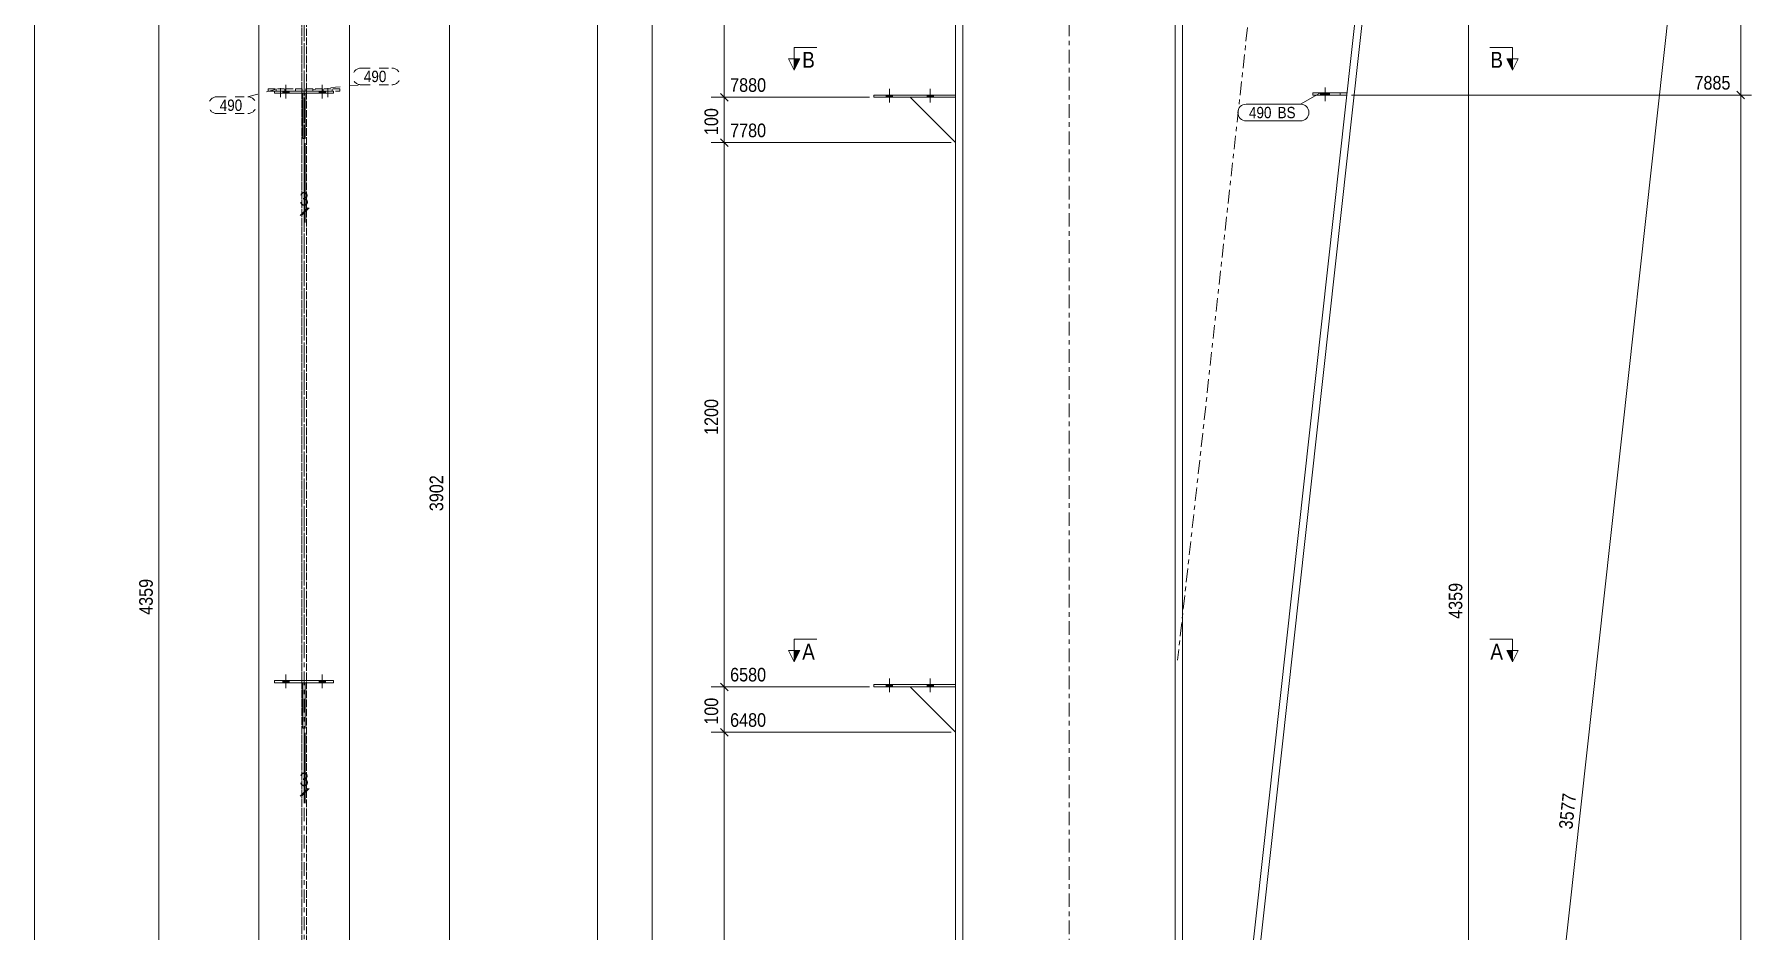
# Model space of a CAD drawing. Header units: millimetres. Extents: x 2 to 579, y 1 to 825.
# Drawn here: x 5 to 383.4, y 413 to 610.6 of the extents above; entities that cross this region are included whole.
import ezdxf

# ---------------------------------------------------------------- set-up
doc = ezdxf.new("R2010")
doc.units = ezdxf.units.MM
for name, pattern in [('XKITLINE00', [0]), ('XKITLINE01', [4, 1, -1, 1, -1]), ('XKITLINE02', [4, 2, -2]), ('XKITLINE03', [6, 3, -1, 1, -1])]:
    doc.linetypes.add(name, pattern=pattern)
for name, color, linetype, lineweight in [('Bolt', 3, 'Continuous', 0), ('Dimensions', 7, 'Continuous', 0), ('DrawingSheet', 5, 'Continuous', 0), ('Part', 2, 'Continuous', 0), ('PartMark', 7, 'Continuous', 0), ('Section', 6, 'Continuous', 0)]:
    doc.layers.add(name, color=color, linetype=linetype, lineweight=lineweight)
doc.styles.add('ARIAL', font='ARIAL.TTF')

# ---------------------------------------------------------------- blocks, each defined once
blk = doc.blocks.new('*A8')
at = {"layer": 'Bolt'}
for points in [[(192.72, 466.73), (192.72, 467.23), (194.12, 467.23), (194.12, 466.73)], [(192.72, 466.73), (192.72, 467.23), (194.12, 467.23), (194.12, 466.73)], [(201.72, 466.73), (201.72, 467.23), (203.12, 467.23), (203.12, 466.73)], [(201.72, 466.73), (201.72, 467.23), (203.12, 467.23), (203.12, 466.73)]]:
    blk.add_hatch(color=3, dxfattribs=at).paths.add_polyline_path(points, flags=17)
at = {"layer": 'Bolt', "color": 3, "linetype": 'XKITLINE00', "lineweight": 0}
for p, q in [((192.72, 466.73), (192.72, 467.23)), ((192.72, 466.73), (192.72, 467.23)), ((193.42, 465.57), (193.42, 468.57)), ((193.42, 465.57), (193.42, 468.57)), ((194.12, 466.73), (194.12, 467.23)), ((194.12, 466.73), (194.12, 467.23)), ((201.72, 466.73), (201.72, 467.23)), ((201.72, 466.73), (201.72, 467.23)), ((202.42, 465.57), (202.42, 468.57)), ((202.42, 465.57), (202.42, 468.57)), ((203.12, 466.73), (203.12, 467.23)), ((203.12, 466.73), (203.12, 467.23))]:
    blk.add_line(p, q, dxfattribs=at)
blk = doc.blocks.new('*A11')
at = {"layer": 'Bolt', "color": 3, "linetype": 'XKITLINE02', "lineweight": 0}
for p, q in [((289.42, 595.88), (289.42, 598.88)), ((288.44, 597.23), (288.44, 597.73)), ((290.41, 597.23), (290.41, 597.73))]:
    blk.add_line(p, q, dxfattribs=at)
blk = doc.blocks.new('*A12')
at = {"layer": 'Bolt'}
blk.add_hatch(color=3, dxfattribs=at).paths.add_polyline_path([(290.41, 597.73), (290.41, 597.23), (288.44, 597.23), (288.44, 597.73)], flags=17)
at = {"layer": 'Bolt', "color": 3, "linetype": 'XKITLINE00', "lineweight": 0}
for p, q in [((289.42, 595.88), (289.42, 598.88)), ((288.44, 597.23), (288.44, 597.73)), ((290.41, 597.23), (290.41, 597.73))]:
    blk.add_line(p, q, dxfattribs=at)
blk = doc.blocks.new('*A13')
at = {"layer": 'Bolt'}
for points in [[(192.72, 596.73), (192.72, 597.23), (194.12, 597.23), (194.12, 596.73)], [(192.72, 596.73), (192.72, 597.23), (194.12, 597.23), (194.12, 596.73)], [(201.72, 596.73), (201.72, 597.23), (203.12, 597.23), (203.12, 596.73)], [(201.72, 596.73), (201.72, 597.23), (203.12, 597.23), (203.12, 596.73)]]:
    blk.add_hatch(color=3, dxfattribs=at).paths.add_polyline_path(points, flags=17)
at = {"layer": 'Bolt', "color": 3, "linetype": 'XKITLINE00', "lineweight": 0}
for p, q in [((193.42, 595.57), (193.42, 598.57)), ((193.42, 595.57), (193.42, 598.57)), ((202.42, 595.57), (202.42, 598.57)), ((202.42, 595.57), (202.42, 598.57)), ((192.72, 596.73), (192.72, 597.23)), ((192.72, 596.73), (192.72, 597.23)), ((194.12, 596.73), (194.12, 597.23)), ((194.12, 596.73), (194.12, 597.23)), ((201.72, 596.73), (201.72, 597.23)), ((201.72, 596.73), (201.72, 597.23)), ((203.12, 596.73), (203.12, 597.23)), ((203.12, 596.73), (203.12, 597.23))]:
    blk.add_line(p, q, dxfattribs=at)
blk = doc.blocks.new('*A16')
at = {"layer": 'Part', "color": 2, "linetype": 'XKITLINE00', "lineweight": 0}
for p, q in [((208.02, 704.16), (208.02, 172.21)), ((209.62, 703.04), (209.62, 172.21)), ((256.42, 172.21), (256.42, 670.33)), ((258.02, 172.21), (258.02, 669.21))]:
    blk.add_line(p, q, dxfattribs=at)
at = {"layer": 'Part', "color": 7, "linetype": 'XKITLINE03', "lineweight": 0}
blk.add_line((233.02, 172.21), (233.02, 696.68), dxfattribs=at)
blk = doc.blocks.new('*A21')
at = {"layer": 'Part', "color": 2, "linetype": 'XKITLINE00', "lineweight": 0}
blk.add_line((198.02, 466.73), (208.02, 456.73), dxfattribs=at)
at = {"layer": 'Part', "color": 7, "linetype": 'XKITLINE01', "lineweight": 0}
for p, q in [((208.02, 466.73), (198.02, 466.73)), ((208.02, 456.73), (208.02, 466.73))]:
    blk.add_line(p, q, dxfattribs=at)
blk = doc.blocks.new('*A22')
at = {"layer": 'Part', "color": 2, "linetype": 'XKITLINE00', "lineweight": 0}
for p, q in [((190.02, 466.73), (190.02, 467.23)), ((190.02, 467.23), (208.02, 467.23)), ((190.02, 466.73), (208.02, 466.73))]:
    blk.add_line(p, q, dxfattribs=at)
at = {"layer": 'Part', "color": 7, "linetype": 'XKITLINE01', "lineweight": 0}
blk.add_line((208.02, 467.23), (208.02, 466.73), dxfattribs=at)
blk = doc.blocks.new('*A24')
at = {"layer": 'Part', "color": 7, "linetype": 'XKITLINE01', "lineweight": 0}
for p, q in [((294.22, 597.73), (286.72, 597.73)), ((286.72, 597.73), (286.72, 597.23)), ((286.72, 597.23), (294.22, 597.23)), ((292.72, 597.23), (292.72, 597.73)), ((294.22, 597.23), (294.22, 597.73))]:
    blk.add_line(p, q, dxfattribs=at)
blk = doc.blocks.new('*A25')
at = {"layer": 'Part', "color": 2, "linetype": 'XKITLINE00', "lineweight": 0}
for p, q in [((286.72, 597.23), (286.72, 597.73)), ((286.72, 597.73), (294.22, 597.73)), ((294.22, 597.23), (286.72, 597.23)), ((294.22, 597.73), (294.22, 597.23))]:
    blk.add_line(p, q, dxfattribs=at)
at = {"layer": 'Part', "color": 7, "linetype": 'XKITLINE01', "lineweight": 0}
for p, q in [((292.72, 597.23), (292.72, 597.73)), ((294.22, 597.23), (294.22, 597.23)), ((294.22, 597.23), (294.22, 597.23))]:
    blk.add_line(p, q, dxfattribs=at)
blk = doc.blocks.new('*A26')
at = {"layer": 'Part', "color": 2, "linetype": 'XKITLINE00', "lineweight": 0}
blk.add_line((198.02, 596.73), (208.02, 586.73), dxfattribs=at)
at = {"layer": 'Part', "color": 7, "linetype": 'XKITLINE01', "lineweight": 0}
for p, q in [((208.02, 596.73), (198.02, 596.73)), ((208.02, 586.73), (208.02, 596.73))]:
    blk.add_line(p, q, dxfattribs=at)
blk = doc.blocks.new('*A27')
at = {"layer": 'Part', "color": 2, "linetype": 'XKITLINE00', "lineweight": 0}
for p, q in [((190.02, 596.73), (190.02, 597.23)), ((190.02, 597.23), (208.02, 597.23)), ((190.02, 596.73), (208.02, 596.73))]:
    blk.add_line(p, q, dxfattribs=at)
at = {"layer": 'Part', "color": 7, "linetype": 'XKITLINE01', "lineweight": 0}
blk.add_line((208.02, 597.23), (208.02, 596.73), dxfattribs=at)
blk = doc.blocks.new('*A31')
at = {"layer": 'Part', "color": 2, "linetype": 'XKITLINE00', "lineweight": 0}
for p, q in [((259.23, 668.37), (258.02, 667.74)), ((258.02, 667.74), (259.24, 668.36)), ((299.01, 640.56), (258.02, 269.21)), ((259.61, 269.03), (300.5, 639.52)), ((258.02, 269.21), (259.61, 269.03))]:
    blk.add_line(p, q, dxfattribs=at)
at = {"layer": 'Part', "color": 7, "linetype": 'XKITLINE01', "lineweight": 0}
for p, q in [((258.02, 667.74), (258.02, 667.74)), ((258.02, 269.21), (258.02, 667.74)), ((258.02, 667.74), (258.02, 667.74)), ((259.25, 668.38), (259.23, 668.37)), ((259.25, 668.38), (259.24, 668.36)), ((259.24, 668.36), (300.5, 639.52)), ((299.01, 640.56), (259.25, 668.38))]:
    blk.add_line(p, q, dxfattribs=at)
at = {"layer": 'Part', "color": 7, "linetype": 'XKITLINE03', "lineweight": 0}
blk.add_line((278.25, 665.78), (256.93, 472.59), dxfattribs=at)
blk = doc.blocks.new('*A36')
at = {"layer": 'Bolt'}
for points in [[(61.15, 468.11), (61.15, 467.61), (59.75, 467.61), (59.75, 468.11)], [(61.15, 468.11), (61.15, 467.61), (59.75, 467.61), (59.75, 468.11)], [(69.15, 468.11), (69.15, 467.61), (67.75, 467.61), (67.75, 468.11)], [(69.15, 468.11), (69.15, 467.61), (67.75, 467.61), (67.75, 468.11)]]:
    blk.add_hatch(color=3, dxfattribs=at).paths.add_polyline_path(points, flags=17)
at = {"layer": 'Bolt', "color": 3, "linetype": 'XKITLINE00', "lineweight": 0}
for p, q in [((60.45, 466.45), (60.45, 469.45)), ((60.45, 466.45), (60.45, 469.45)), ((68.45, 466.45), (68.45, 469.45)), ((68.45, 466.45), (68.45, 469.45)), ((59.75, 467.61), (59.75, 468.11)), ((59.75, 467.61), (59.75, 468.11)), ((61.15, 467.61), (61.15, 468.11)), ((61.15, 467.61), (61.15, 468.11)), ((67.75, 467.61), (67.75, 468.11)), ((67.75, 467.61), (67.75, 468.11)), ((69.15, 467.61), (69.15, 468.11)), ((69.15, 467.61), (69.15, 468.11))]:
    blk.add_line(p, q, dxfattribs=at)
blk = doc.blocks.new('*A39')
at = {"layer": 'Bolt', "color": 3, "linetype": 'XKITLINE02', "lineweight": 0}
for p, q in [((58.27, 598.11), (58.27, 598.61)), ((59.25, 596.76), (59.25, 599.76)), ((60.23, 598.11), (60.23, 598.61))]:
    blk.add_line(p, q, dxfattribs=at)
blk = doc.blocks.new('*A40')
at = {"layer": 'Bolt', "color": 3, "linetype": 'XKITLINE02', "lineweight": 0}
for p, q in [((68.67, 598.11), (68.67, 598.61)), ((69.65, 596.76), (69.65, 599.76)), ((70.63, 598.11), (70.63, 598.61))]:
    blk.add_line(p, q, dxfattribs=at)
blk = doc.blocks.new('*A41')
at = {"layer": 'Bolt'}
for points in [[(61.15, 598.11), (61.15, 597.61), (59.75, 597.61), (59.75, 598.11)], [(61.15, 598.11), (61.15, 597.61), (59.75, 597.61), (59.75, 598.11)], [(69.15, 598.11), (69.15, 597.61), (67.75, 597.61), (67.75, 598.11)], [(69.15, 598.11), (69.15, 597.61), (67.75, 597.61), (67.75, 598.11)]]:
    blk.add_hatch(color=3, dxfattribs=at).paths.add_polyline_path(points, flags=17)
at = {"layer": 'Bolt', "color": 3, "linetype": 'XKITLINE00', "lineweight": 0}
for p, q in [((59.75, 597.61), (59.75, 598.11)), ((59.75, 597.61), (59.75, 598.11)), ((60.45, 596.45), (60.45, 599.45)), ((60.45, 596.45), (60.45, 599.45)), ((61.15, 597.61), (61.15, 598.11)), ((61.15, 597.61), (61.15, 598.11)), ((67.75, 597.61), (67.75, 598.11)), ((67.75, 597.61), (67.75, 598.11)), ((68.45, 596.45), (68.45, 599.45)), ((68.45, 596.45), (68.45, 599.45)), ((69.15, 597.61), (69.15, 598.11)), ((69.15, 597.61), (69.15, 598.11))]:
    blk.add_line(p, q, dxfattribs=at)
blk = doc.blocks.new('*A44')
at = {"layer": 'Part', "color": 2, "linetype": 'XKITLINE00', "lineweight": 0}
for p, q in [((54.45, 705.04), (54.45, 173.09)), ((74.45, 705.04), (74.45, 173.09))]:
    blk.add_line(p, q, dxfattribs=at)
at = {"layer": 'Part', "color": 7, "linetype": 'XKITLINE01', "lineweight": 0}
for p, q in [((63.95, 173.09), (63.95, 703.92)), ((64.95, 703.92), (64.95, 173.09))]:
    blk.add_line(p, q, dxfattribs=at)
at = {"layer": 'Part', "color": 7, "linetype": 'XKITLINE03', "lineweight": 0}
blk.add_line((64.45, 173.09), (64.45, 697.56), dxfattribs=at)
blk = doc.blocks.new('*A49')
at = {"layer": 'Part', "color": 2, "linetype": 'XKITLINE00', "lineweight": 0}
for p, q in [((64.2, 467.61), (64.2, 457.61)), ((64.7, 467.61), (64.7, 457.61)), ((64.2, 457.61), (64.7, 457.61))]:
    blk.add_line(p, q, dxfattribs=at)
at = {"layer": 'Part', "color": 7, "linetype": 'XKITLINE01', "lineweight": 0}
blk.add_line((64.2, 467.61), (64.7, 467.61), dxfattribs=at)
blk.add_line((64.2, 467.61), (64.7, 467.61), dxfattribs=at)
blk = doc.blocks.new('*A50')
at = {"layer": 'Part', "color": 2, "linetype": 'XKITLINE00', "lineweight": 0}
for p, q in [((57.95, 468.11), (57.95, 468.11)), ((57.95, 468.11), (70.95, 468.11)), ((57.95, 468.11), (57.95, 467.61)), ((70.95, 467.61), (57.95, 467.61)), ((70.95, 468.11), (70.95, 468.11)), ((70.95, 468.11), (70.95, 467.61))]:
    blk.add_line(p, q, dxfattribs=at)
at = {"layer": 'Part', "color": 7, "linetype": 'XKITLINE01', "lineweight": 0}
for p, q in [((70.95, 468.11), (57.95, 468.11)), ((70.95, 467.61), (57.95, 467.61))]:
    blk.add_line(p, q, dxfattribs=at)
blk = doc.blocks.new('*A52')
at = {"layer": 'Part', "color": 7, "linetype": 'XKITLINE01', "lineweight": 0}
for p, q in [((56.55, 598.11), (56.55, 598.61)), ((56.55, 598.61), (64.05, 598.61)), ((64.05, 598.61), (56.55, 598.61)), ((56.55, 598.11), (64.05, 598.11)), ((64.05, 598.11), (56.55, 598.11)), ((56.55, 598.11), (56.55, 598.11)), ((62.55, 598.11), (62.55, 598.61)), ((64.05, 598.11), (64.05, 598.61)), ((64.05, 598.11), (64.05, 598.11))]:
    blk.add_line(p, q, dxfattribs=at)
blk = doc.blocks.new('*A53')
at = {"layer": 'Part', "color": 7, "linetype": 'XKITLINE01', "lineweight": 0}
for p, q in [((72.35, 598.61), (64.85, 598.61)), ((64.85, 598.61), (64.85, 598.61)), ((64.85, 598.61), (72.35, 598.61)), ((64.85, 598.11), (64.85, 598.61)), ((72.35, 598.11), (64.85, 598.11)), ((72.35, 598.11), (64.85, 598.11)), ((66.35, 598.11), (66.35, 598.61)), ((72.35, 598.61), (72.35, 598.61)), ((72.35, 598.61), (72.35, 598.11))]:
    blk.add_line(p, q, dxfattribs=at)
blk = doc.blocks.new('*A54')
at = {"layer": 'Part', "color": 2, "linetype": 'XKITLINE00', "lineweight": 0}
for p, q in [((64.2, 597.61), (64.2, 587.61)), ((64.7, 597.61), (64.7, 587.61)), ((64.2, 587.61), (64.7, 587.61))]:
    blk.add_line(p, q, dxfattribs=at)
at = {"layer": 'Part', "color": 7, "linetype": 'XKITLINE01', "lineweight": 0}
blk.add_line((64.2, 597.61), (64.7, 597.61), dxfattribs=at)
blk.add_line((64.2, 597.61), (64.7, 597.61), dxfattribs=at)
blk = doc.blocks.new('*A55')
at = {"layer": 'Part', "color": 2, "linetype": 'XKITLINE00', "lineweight": 0}
for p, q in [((57.95, 598.11), (57.95, 598.11)), ((57.95, 598.11), (70.95, 598.11)), ((57.95, 598.11), (57.95, 597.61)), ((70.95, 598.11), (70.95, 598.11)), ((70.95, 598.11), (70.95, 597.61)), ((70.95, 597.61), (57.95, 597.61))]:
    blk.add_line(p, q, dxfattribs=at)
at = {"layer": 'Part', "color": 7, "linetype": 'XKITLINE01', "lineweight": 0}
for p, q in [((70.95, 598.11), (57.95, 598.11)), ((70.95, 597.61), (57.95, 597.61))]:
    blk.add_line(p, q, dxfattribs=at)
blk = doc.blocks.new('*A59')
at = {"layer": 'Part', "color": 7, "linetype": 'XKITLINE01', "lineweight": 0}
for p, q in [((63.95, 669.26), (63.95, 270.09)), ((64.95, 669.24), (63.95, 669.26)), ((63.95, 668.62), (64.95, 668.62)), ((64.95, 669.24), (64.95, 270.09)), ((54.45, 641.44), (54.45, 269.91)), ((54.45, 641.44), (63.95, 641.44)), ((54.45, 640.4), (74.45, 640.4)), ((64.95, 641.44), (74.45, 641.44)), ((74.45, 269.91), (74.45, 641.44)), ((54.45, 270.09), (74.45, 270.09)), ((54.45, 269.91), (74.45, 269.91))]:
    blk.add_line(p, q, dxfattribs=at)
at = {"layer": 'Part', "color": 7, "linetype": 'XKITLINE03', "lineweight": 0}
blk.add_line((64.45, 666.66), (64.45, 473.47), dxfattribs=at)
blk = doc.blocks.new('*A84')
at = {"layer": 'DrawingSheet', "color": 5, "linetype": 'XKITLINE00', "lineweight": 0}
blk.add_line((5, 825), (5, 5), dxfattribs=at)
blk = doc.blocks.new('*A92')
at = {"layer": 'Dimensions', "color": 7, "linetype": 'XKITLINE00', "lineweight": 0}
blk.add_line((129.13, 72.61), (129.13, 722.68), dxfattribs=at)
blk = doc.blocks.new('*A96')
at = {"layer": 'Dimensions', "color": 7, "linetype": 'XKITLINE00', "lineweight": 0}
for p, q in [((299.85, 624.5), (367.73, 617.01)), ((326.11, 261.69), (365.35, 617.27)), ((364.6, 618.21), (366.1, 616.33)), ((260.61, 268.92), (328.49, 261.43)), ((260.61, 268.92), (328.49, 261.43)), ((326.9, 268.87), (326.11, 261.69)), ((325.36, 262.63), (326.86, 260.76)), ((325.88, 264.23), (326.11, 261.69)), ((326.88, 264.12), (326.11, 261.69))]:
    blk.add_line(p, q, dxfattribs=at)
at = {"layer": 'Dimensions', "color": 3}
for p in [(365.35, 617.27), (326.11, 261.69)]:
    blk.add_point(p, dxfattribs=at)
at = {"layer": 'Dimensions', "color": 7}
blk.add_point((326.11, 261.69), dxfattribs=at)
at = {"layer": 'Dimensions', "color": 3, "style": 'ARIAL', "width": 0.85}
for s, rotation, p in [('3577', -6.2968, (355.34, 619.58)), ('3577', 83.7034, (343.9, 435.21)), ('RD', 83.7034, (325.07, 263.26))]:
    blk.add_text(s, height=3, rotation=rotation, dxfattribs=at).set_placement(p)
blk = doc.blocks.new('*A108')
at = {"layer": 'PartMark', "color": 7, "linetype": 'XKITLINE00', "lineweight": 0}
for p, q in [((272.05, 595.21), (284.01, 595.21)), ((288.25, 597.6), (284.01, 595.21)), ((272.05, 591.51), (284.01, 591.51))]:
    blk.add_line(p, q, dxfattribs=at)
for centre, start, end in [((272.05, 593.36), 90, 270), ((284.01, 593.36), 270, 90)]:
    blk.add_arc(centre, 1.85, start, end, dxfattribs=at)
at = {"layer": 'PartMark', "color": 3, "style": 'ARIAL', "width": 0.85}
for s, p in [('490', (272.65, 592.11)), ('BS', (278.96, 592.11))]:
    blk.add_text(s, height=2.5, dxfattribs=at).set_placement(p)
blk = doc.blocks.new('*A111')
at = {"layer": 'Section'}
for points in [[(173.71, 605.23), (172.46, 602.73), (172.46, 605.23)], [(330.71, 605.23), (330.71, 602.73), (329.46, 605.23)]]:
    blk.add_hatch(color=3, dxfattribs=at).paths.add_polyline_path(points, flags=17)
at = {"layer": 'Section', "color": 1, "linetype": 'XKITLINE00', "lineweight": 0}
for p, q in [((172.46, 607.73), (177.46, 607.73)), ((172.46, 607.73), (172.46, 602.73)), ((330.71, 607.73), (325.71, 607.73)), ((330.71, 607.73), (330.71, 602.73))]:
    blk.add_line(p, q, dxfattribs=at)
at = {"layer": 'Section', "color": 3, "linetype": 'XKITLINE00', "lineweight": 0}
for p, q in [((172.46, 602.73), (171.21, 605.23)), ((173.71, 605.23), (171.21, 605.23)), ((172.46, 602.73), (173.71, 605.23)), ((329.46, 605.23), (331.96, 605.23)), ((330.71, 602.73), (329.46, 605.23)), ((331.96, 605.23), (330.71, 602.73))]:
    blk.add_line(p, q, dxfattribs=at)
at = {"layer": 'Section', "color": 7, "style": 'ARIAL', "width": 0.85}
for p in [(174.21, 603.23), (325.85, 603.23)]:
    blk.add_text('B', height=3.5, dxfattribs=at).set_placement(p)
blk = doc.blocks.new('*A113')
at = {"layer": 'Section'}
for points in [[(173.71, 474.73), (172.46, 472.23), (172.46, 474.73)], [(330.71, 474.73), (330.71, 472.23), (329.46, 474.73)]]:
    blk.add_hatch(color=3, dxfattribs=at).paths.add_polyline_path(points, flags=17)
at = {"layer": 'Section', "color": 1, "linetype": 'XKITLINE00', "lineweight": 0}
for p, q in [((172.46, 477.23), (177.46, 477.23)), ((172.46, 477.23), (172.46, 472.23)), ((330.71, 477.23), (325.71, 477.23)), ((330.71, 477.23), (330.71, 472.23))]:
    blk.add_line(p, q, dxfattribs=at)
at = {"layer": 'Section', "color": 3, "linetype": 'XKITLINE00', "lineweight": 0}
for p, q in [((172.46, 472.23), (171.21, 474.73)), ((173.71, 474.73), (171.21, 474.73)), ((172.46, 472.23), (173.71, 474.73)), ((329.46, 474.73), (331.96, 474.73)), ((330.71, 472.23), (329.46, 474.73)), ((331.96, 474.73), (330.71, 472.23))]:
    blk.add_line(p, q, dxfattribs=at)
at = {"layer": 'Section', "color": 7, "style": 'ARIAL', "width": 0.85}
for p in [(174.21, 472.73), (325.85, 472.73)]:
    blk.add_text('A', height=3.5, dxfattribs=at).set_placement(p)
blk = doc.blocks.new('*A125')
at = {"layer": 'Dimensions', "color": 7, "linetype": 'XKITLINE00', "lineweight": 0}
blk.add_line((141.13, 74.61), (141.13, 704.16), dxfattribs=at)
blk = doc.blocks.new('*A127')
at = {"layer": 'Dimensions', "color": 7, "linetype": 'XKITLINE00', "lineweight": 0}
for p, q in [((380.18, 598.08), (381.87, 596.38)), ((295.22, 597.23), (383.42, 597.23)), ((381.02, 74.61), (381.02, 597.23))]:
    blk.add_line(p, q, dxfattribs=at)
at = {"layer": 'Dimensions', "color": 3}
blk.add_point((381.02, 597.23), dxfattribs=at)
at = {"layer": 'Dimensions', "color": 3, "style": 'ARIAL', "width": 0.85}
blk.add_text('7885', height=3, dxfattribs=at).set_placement((370.82, 598.43))
blk = doc.blocks.new('*A128')
at = {"layer": 'Dimensions', "color": 7, "linetype": 'XKITLINE00', "lineweight": 0}
for p, q in [((209.02, 704.16), (383.42, 704.16)), ((380.18, 705), (381.87, 703.31)), ((381.02, 597.23), (381.02, 704.16)), ((380.18, 598.08), (381.87, 596.38)), ((295.22, 597.23), (383.42, 597.23))]:
    blk.add_line(p, q, dxfattribs=at)
at = {"layer": 'Dimensions', "color": 3}
for p in [(381.02, 704.16), (381.02, 597.23)]:
    blk.add_point(p, dxfattribs=at)
at = {"layer": 'Dimensions', "color": 3, "style": 'ARIAL', "width": 0.85}
blk.add_text('8954', height=3, dxfattribs=at).set_placement((370.82, 705.36))
blk.add_text('1069', height=3, rotation=90.0002, dxfattribs=at).set_placement((379.67, 646.24))
blk = doc.blocks.new('*A130')
at = {"layer": 'Dimensions', "color": 7, "linetype": 'XKITLINE00', "lineweight": 0}
blk.add_line((321.02, 268.21), (321.02, 704.16), dxfattribs=at)
at = {"layer": 'Dimensions', "color": 3, "style": 'ARIAL', "width": 0.85}
blk.add_text('4359', height=3, rotation=90.0002, dxfattribs=at).set_placement((319.67, 481.73))
blk = doc.blocks.new('*A133')
at = {"layer": 'Dimensions', "color": 7, "linetype": 'XKITLINE00', "lineweight": 0}
for p, q in [((207.02, 456.73), (154.17, 456.73)), ((156.18, 457.58), (157.87, 455.88)), ((157.02, 356.73), (157.02, 456.73)), ((189.02, 356.73), (154.17, 356.73)), ((156.18, 357.58), (157.87, 355.88))]:
    blk.add_line(p, q, dxfattribs=at)
at = {"layer": 'Dimensions', "color": 3}
for p in [(157.02, 456.73), (157.02, 356.73)]:
    blk.add_point(p, dxfattribs=at)
at = {"layer": 'Dimensions', "color": 3, "style": 'ARIAL', "width": 0.85}
blk.add_text('6480', height=3, dxfattribs=at).set_placement((158.32, 457.93))
blk.add_text('1000', height=3, rotation=90.0002, dxfattribs=at).set_placement((155.67, 402.28))
blk = doc.blocks.new('*A134')
at = {"layer": 'Dimensions', "color": 7, "linetype": 'XKITLINE00', "lineweight": 0}
for p, q in [((189.02, 466.73), (154.17, 466.73)), ((156.18, 467.58), (157.87, 465.88)), ((157.02, 456.73), (157.02, 466.73)), ((207.02, 456.73), (154.17, 456.73)), ((156.18, 457.58), (157.87, 455.88))]:
    blk.add_line(p, q, dxfattribs=at)
at = {"layer": 'Dimensions', "color": 3}
for p in [(157.02, 466.73), (157.02, 456.73)]:
    blk.add_point(p, dxfattribs=at)
at = {"layer": 'Dimensions', "color": 3, "style": 'ARIAL', "width": 0.85}
blk.add_text('6580', height=3, dxfattribs=at).set_placement((158.32, 467.93))
blk.add_text('100', height=3, rotation=90.0002, dxfattribs=at).set_placement((155.67, 458.39))
blk = doc.blocks.new('*A135')
at = {"layer": 'Dimensions', "color": 7, "linetype": 'XKITLINE00', "lineweight": 0}
for p, q in [((207.02, 586.73), (154.17, 586.73)), ((156.18, 587.58), (157.87, 585.88)), ((157.02, 466.73), (157.02, 586.73)), ((189.02, 466.73), (154.17, 466.73)), ((156.18, 467.58), (157.87, 465.88))]:
    blk.add_line(p, q, dxfattribs=at)
at = {"layer": 'Dimensions', "color": 3}
for p in [(157.02, 586.73), (157.02, 466.73)]:
    blk.add_point(p, dxfattribs=at)
at = {"layer": 'Dimensions', "color": 3, "style": 'ARIAL', "width": 0.85}
blk.add_text('7780', height=3, dxfattribs=at).set_placement((158.32, 587.93))
blk.add_text('1200', height=3, rotation=90.0002, dxfattribs=at).set_placement((155.67, 522.28))
blk = doc.blocks.new('*A136')
at = {"layer": 'Dimensions', "color": 7, "linetype": 'XKITLINE00', "lineweight": 0}
for p, q in [((189.02, 596.73), (154.17, 596.73)), ((156.18, 597.58), (157.87, 595.88)), ((157.02, 586.73), (157.02, 596.73)), ((207.02, 586.73), (154.17, 586.73)), ((156.18, 587.58), (157.87, 585.88))]:
    blk.add_line(p, q, dxfattribs=at)
at = {"layer": 'Dimensions', "color": 3}
for p in [(157.02, 596.73), (157.02, 586.73)]:
    blk.add_point(p, dxfattribs=at)
at = {"layer": 'Dimensions', "color": 3, "style": 'ARIAL', "width": 0.85}
blk.add_text('7880', height=3, dxfattribs=at).set_placement((158.32, 597.93))
blk.add_text('100', height=3, rotation=90.0002, dxfattribs=at).set_placement((155.67, 588.39))
blk = doc.blocks.new('*A137')
at = {"layer": 'Dimensions', "color": 7, "linetype": 'XKITLINE00', "lineweight": 0}
for p, q in [((187.32, 697.18), (154.17, 697.18)), ((156.18, 698.03), (157.87, 696.33)), ((157.02, 596.73), (157.02, 697.18)), ((189.02, 596.73), (154.17, 596.73)), ((156.18, 597.58), (157.87, 595.88))]:
    blk.add_line(p, q, dxfattribs=at)
at = {"layer": 'Dimensions', "color": 3}
for p in [(157.02, 697.18), (157.02, 596.73)]:
    blk.add_point(p, dxfattribs=at)
at = {"layer": 'Dimensions', "color": 3, "style": 'ARIAL', "width": 0.85}
blk.add_text('8884', height=3, dxfattribs=at).set_placement((162.82, 698.38))
blk.add_text('1004', height=3, rotation=90.0002, dxfattribs=at).set_placement((155.67, 642.5))
blk = doc.blocks.new('*A141')
at = {"layer": 'Dimensions', "color": 7, "linetype": 'XKITLINE00', "lineweight": 0}
for p, q in [((75.45, 705.04), (98.85, 705.04)), ((95.6, 705.88), (97.3, 704.19)), ((96.45, 314.8), (96.45, 705.04)), ((70.45, 314.8), (98.85, 314.8)), ((95.6, 315.64), (97.3, 313.95))]:
    blk.add_line(p, q, dxfattribs=at)
at = {"layer": 'Dimensions', "color": 3}
for p in [(96.45, 705.04), (96.45, 314.8)]:
    blk.add_point(p, dxfattribs=at)
at = {"layer": 'Dimensions', "color": 3, "style": 'ARIAL', "width": 0.85}
blk.add_text('8954', height=3, dxfattribs=at).set_placement((81.75, 706.24))
blk.add_text('3902', height=3, rotation=90.0002, dxfattribs=at).set_placement((95.1, 505.47))
blk = doc.blocks.new('*A142')
at = {"layer": 'Dimensions', "color": 7, "linetype": 'XKITLINE00', "lineweight": 0}
blk.add_line((32.45, 269.09), (32.45, 705.04), dxfattribs=at)
at = {"layer": 'Dimensions', "color": 3, "style": 'ARIAL', "width": 0.85}
blk.add_text('4359', height=3, rotation=90.0002, dxfattribs=at).set_placement((31.1, 482.61))
blk = doc.blocks.new('*A145')
at = {"layer": 'Dimensions', "color": 7, "linetype": 'XKITLINE00', "lineweight": 0}
for p, q in [((64.45, 586.61), (64.45, 569.09)), ((64.7, 586.61), (64.7, 569.09)), ((65.3, 572.34), (63.6, 570.64)), ((65.55, 572.34), (63.85, 570.64)), ((64.45, 571.49), (64.7, 571.49))]:
    blk.add_line(p, q, dxfattribs=at)
at = {"layer": 'Dimensions', "color": 3}
for p in [(64.45, 571.49), (64.7, 571.49)]:
    blk.add_point(p, dxfattribs=at)
at = {"layer": 'Dimensions', "color": 3, "style": 'ARIAL', "width": 0.85}
blk.add_text('3', height=3, dxfattribs=at).set_placement((63.46, 572.84))
blk = doc.blocks.new('*A146')
at = {"layer": 'Dimensions', "color": 7, "linetype": 'XKITLINE00', "lineweight": 0}
for p, q in [((64.45, 456.61), (64.45, 441.09)), ((64.7, 456.61), (64.7, 441.09)), ((65.3, 444.34), (63.6, 442.64)), ((65.55, 444.34), (63.85, 442.64)), ((64.45, 443.49), (64.7, 443.49))]:
    blk.add_line(p, q, dxfattribs=at)
at = {"layer": 'Dimensions', "color": 3}
for p in [(64.45, 443.49), (64.7, 443.49)]:
    blk.add_point(p, dxfattribs=at)
at = {"layer": 'Dimensions', "color": 3, "style": 'ARIAL', "width": 0.85}
blk.add_text('3', height=3, dxfattribs=at).set_placement((63.46, 444.84))
blk = doc.blocks.new('*A154')
at = {"layer": 'PartMark', "color": 7, "linetype": 'XKITLINE02', "lineweight": 0}
for p, q in [((77.01, 603.18), (83.77, 603.18)), ((66.38, 598.48), (77.01, 599.48)), ((77.01, 599.48), (83.77, 599.48))]:
    blk.add_line(p, q, dxfattribs=at)
for centre, start, end in [((77.01, 601.33), 90, 270), ((83.77, 601.33), 270, 90)]:
    blk.add_arc(centre, 1.85, start, end, dxfattribs=at)
at = {"layer": 'PartMark', "color": 3, "style": 'ARIAL', "width": 0.85}
blk.add_text('490', height=2.5, dxfattribs=at).set_placement((77.61, 600.08))
blk = doc.blocks.new('*A155')
at = {"layer": 'PartMark', "color": 7, "linetype": 'XKITLINE02', "lineweight": 0}
for p, q in [((58.08, 598.48), (52.02, 596.83)), ((45.25, 596.83), (52.02, 596.83)), ((45.25, 593.13), (52.02, 593.13))]:
    blk.add_line(p, q, dxfattribs=at)
for centre, start, end in [((45.25, 594.98), 90, 270), ((52.02, 594.98), 270, 90)]:
    blk.add_arc(centre, 1.85, start, end, dxfattribs=at)
at = {"layer": 'PartMark', "color": 3, "style": 'ARIAL', "width": 0.85}
blk.add_text('490', height=2.5, dxfattribs=at).set_placement((45.85, 593.73))

msp = doc.modelspace()

# ---------------------------------------------------------------- block references
at = {"lineweight": 0}
for name in ['*A84', '*A92', '*A142', '*A141', '*A128', '*A130', '*A125', '*A137', '*A59', '*A31', '*A96', '*A111', '*A154', '*A155', '*A52', '*A55', '*A39', '*A41', '*A53', '*A40', '*A136', '*A13', '*A127', '*A11', '*A12', '*A54', '*A27', '*A26', '*A108', '*A24', '*A25', '*A135', '*A145', '*A113', '*A36', '*A134', '*A50', '*A49', '*A22', '*A8', '*A21', '*A133', '*A146']:
    msp.add_blockref(name, (0, 0), dxfattribs=at)
at = {"layer": 'Part', "lineweight": 0}
for name in ['*A44', '*A16']:
    msp.add_blockref(name, (0, 0), dxfattribs=at)

doc.saveas('drawing.dxf')
